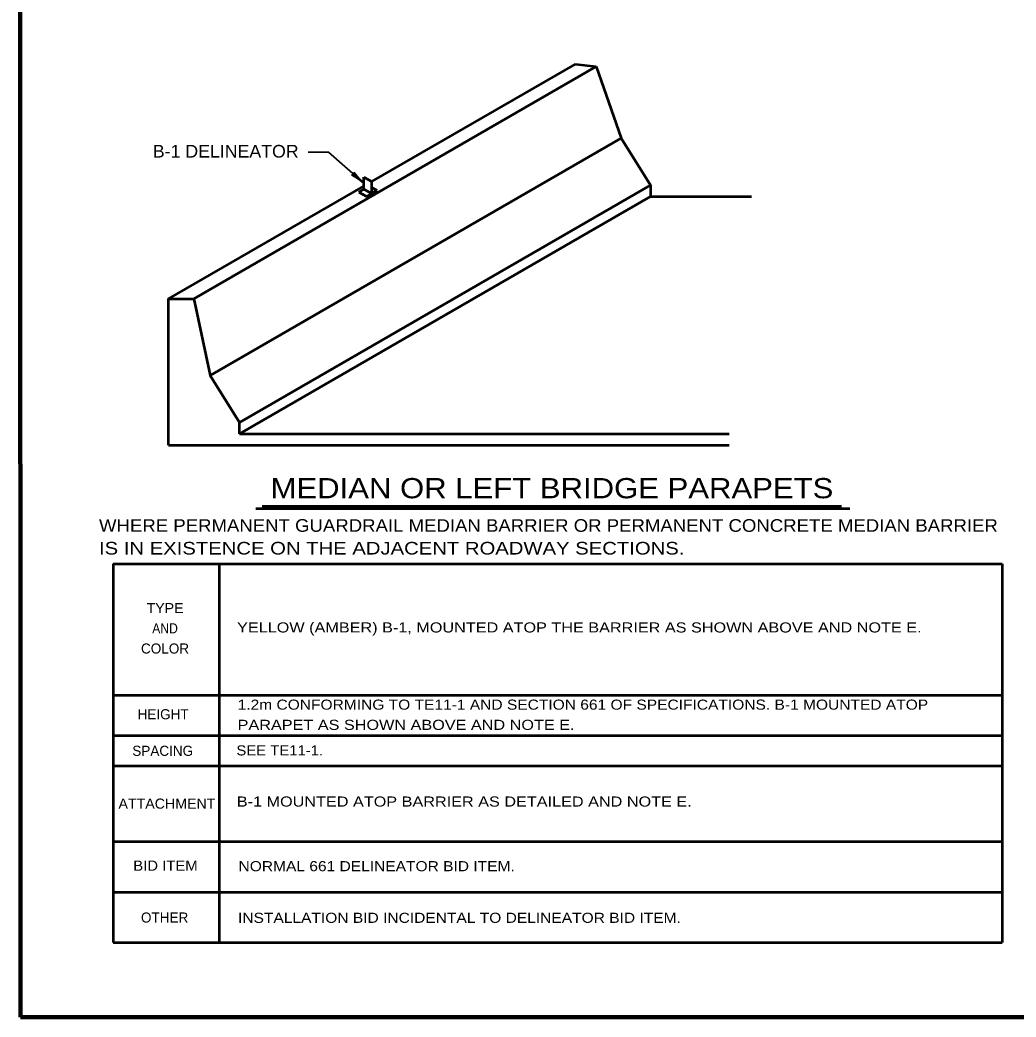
# Model space of a CAD drawing. Extents: x -108 to 748, y -62 to 482.
# Drawn here: x -50.3 to 186.3, y -50.4 to 186.6 of the extents above; entities that cross this region are included whole.
import ezdxf
from ezdxf.enums import TextEntityAlignment as Align

# ---------------------------------------------------------------- set-up
doc = ezdxf.new("R2010")
doc.units = 0
doc.header["$LTSCALE"] = 0.96
doc.layers.add('1', color=7, linetype='Continuous', lineweight=35)

msp = doc.modelspace()

# ---------------------------------------------------------------- linework, layer by layer
at = {"layer": '1', "lineweight": 53}
for p, q in [((-9.0197, 120.2658), (86.5895, 175.4658)), ((33.2353, 148.1259), (81.6287, 176.0658)), ((81.6287, 176.0658), (86.5895, 175.4658)), ((-5.1525, 102.0723), (92.5352, 158.4723)), ((-15.0197, 120.2658), (31.3603, 147.0433)), ((1.7803, 90.8658), (99.468, 147.2658)), ((31.3603, 146.3615), (31.3603, 149.174)), ((31.3603, 149.174), (33.2353, 148.1649)), ((33.2353, 145.3524), (33.2353, 148.1649)), ((1.7803, 88.1658), (99.468, 144.5658)), ((30.1547, 145.6371), (31.3603, 146.3615)), ((30.1547, 145.6371), (32.04, 144.6111)), ((31.3603, 146.3615), (33.2353, 145.3524)), ((32.0332, 144.6224), (33.2353, 145.3524)), ((33.2287, 145.3636), (34.4308, 146.0936)), ((33.2353, 146.7442), (34.4308, 146.0936)), ((1.7803, 88.1658), (1.7803, 90.8658)), ((1.7803, 88.1658), (118.1803, 88.1658)), ((-15.0197, 85.4658), (118.1803, 85.4658)), ((5.6964, 70.4169), (146.8337, 70.4169)), ((7.2401, 71.0169), (144.849, 71.0169)), ((-28.1843, 57.2629), (183.0157, 57.2629)), ((-28.1843, 57.2629), (-28.1843, -32.7371)), ((-2.9843, 57.2629), (-2.9843, -32.7371)), ((183.0157, 57.2629), (183.0157, -32.7371)), ((-28.1843, 26.0629), (183.0157, 26.0629)), ((-28.1843, 16.4629), (183.0157, 16.4629)), ((-28.1843, 9.2629), (183.0157, 9.2629)), ((-28.1843, -8.7371), (183.0157, -8.7371)), ((-28.1843, -20.7371), (183.0157, -20.7371)), ((-28.1843, -32.7371), (183.0157, -32.7371))]:
    msp.add_line(p, q, dxfattribs=at)
at = {"layer": '1'}
for p in [(18.1344, 155.1414), (31.3603, 147.7678)]:
    msp.add_line(p, (22.9485, 155.1414), dxfattribs=at)
at = {"layer": '1', "lineweight": 158}
msp.add_line((741.3556, -50.4249), (-50.2444, -50.4249), dxfattribs=at)
msp.add_lwpolyline([(741.3556, 475.6751), (-50.3444, 475.5751), (-50.2444, -50.4249)], dxfattribs=at)
at = {"layer": '1', "lineweight": 53}
for points in [[(86.5895, 175.4658), (92.5352, 158.4723), (99.468, 147.2658), (99.468, 144.5658), (123.468, 144.5658)], [(-15.0197, 85.4658), (-15.0197, 120.2658), (-9.0197, 120.2658)], [(-9.0197, 120.2658), (-5.1525, 102.0723), (1.7803, 90.8658)]]:
    msp.add_lwpolyline(points, dxfattribs=at)
at = {"layer": '1', "lineweight": 40}
for centre, major_axis, ratio, start_param, end_param in [((30.1571, 148.3816), (1.7349, -1.2716), 0.122415, 0.89635335, 3.14159265), ((30.5166, 148.8451), (1.4461, -1.5479), 0.07063, 3.14071475, 5.41810995)]:
    msp.add_ellipse(centre, major_axis=major_axis, ratio=ratio, start_param=start_param, end_param=end_param, dxfattribs=at)

# ---------------------------------------------------------------- texts
at = {"layer": '1'}
for s, height, width, p in [('B-1 DELINEATOR', 3, 1.05, (-18.779, 153.858)), ('MEDIAN OR LEFT BRIDGE PARAPETS', 4.8, 1.15, (9.1965, 72.8794)), ('WHERE PERMANENT GUARDRAIL MEDIAN BARRIER OR PERMANENT CONCRETE MEDIAN BARRIER', 3, 1.1, (-31.5626, 64.908)), ('IS IN EXISTENCE ON THE ADJACENT ROADWAY SECTIONS.', 3, 1.2, (-31.5626, 59.508)), ('YELLOW (AMBER) B-1, MOUNTED ATOP THE BARRIER AS SHOWN ABOVE AND NOTE E.', 2.4, 1.2, (1.2412, 40.9753)), ('1.2m CONFORMING TO TE11-1 AND SECTION 661 OF SPECIFICATIONS. B-1 MOUNTED ATOP', 2.4, 1.15, (1.3752, 22.6283)), ('PARAPET AS SHOWN ABOVE AND NOTE E.', 2.4, 1.2, (1.3752, 17.8283)), ('B-1 MOUNTED ATOP BARRIER AS DETAILED AND NOTE E.', 2.4, 1.2, (1.1828, -0.4027))]:
    msp.add_text(s, height=height, dxfattribs=dict(at, width=width)).set_placement(p)
for s, width, p in [('TYPE', 1.05, (-15.8722, 45.5701)), ('AND', 0.9, (-15.8722, 40.7701)), ('SEE TE11-1.', 1.1, (11.3794, 11.761)), ('ATTACHMENT', 1.05, (-15.4202, -0.8953)), ('BID ITEM', 1.1, (-15.7738, -15.6355)), ('NORMAL 661 DELINEATOR BID ITEM.', 1.15, (34.4053, -15.7662)), ('INSTALLATION BID INCIDENTAL TO DELINEATOR BID ITEM.', 1.15, (54.0765, -28.0343))]:
    msp.add_text(s, height=2.4, dxfattribs=dict(at, width=width)).set_placement(p, align=Align.CENTER)
for s, p in [('COLOR', (-15.8723, 35.9701)), ('HEIGHT', (-16.3239, 20.3486)), ('SPACING', (-16.4222, 11.653)), ('OTHER', (-15.9705, -27.9673))]:
    msp.add_text(s, height=2.4, dxfattribs=at).set_placement(p, align=Align.CENTER)

doc.saveas('drawing.dxf')
